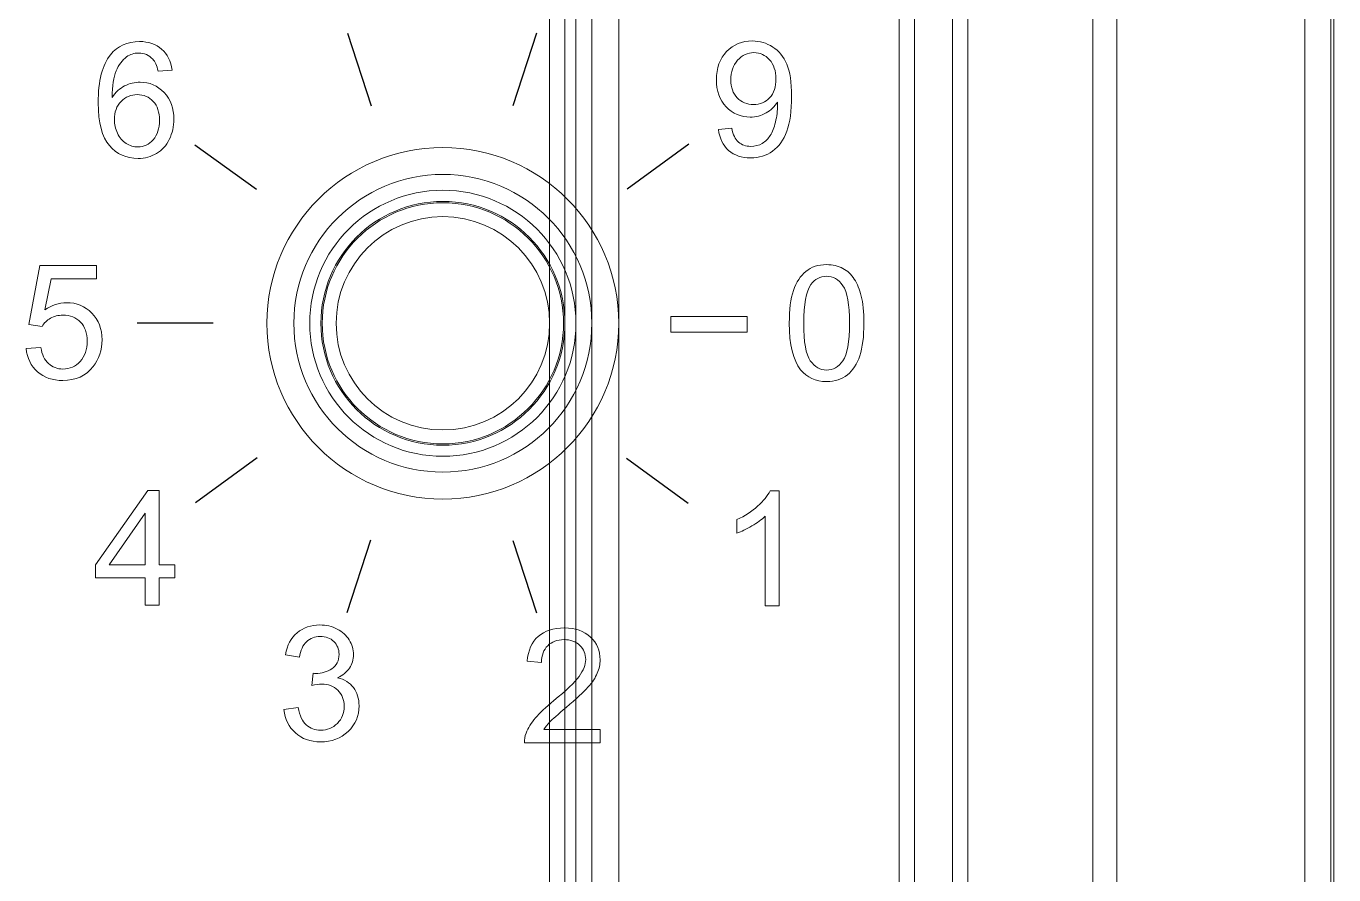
# Model space of a CAD drawing. Header units: millimetres. Extents: x 33157 to 59611, y -29750 to 1750.
# Drawn here: x 53384.19 to 53401.34, y -3644.32 to -3633.18 of the extents above; entities that cross this region are included whole.
import ezdxf

# ---------------------------------------------------------------- set-up
doc = ezdxf.new("R2010")
doc.units = ezdxf.units.MM
doc.layers.add('layer 1', color=7, linetype='Continuous', lineweight=18)

msp = doc.modelspace()

# ---------------------------------------------------------------- linework, layer by layer
at = {"layer": 'layer 1', "lineweight": 9}
for p, q in [((53401.337, -3580.831), (53401.337, -3679.331)), ((53400.957, -3581.495), (53400.957, -3678.667)), ((53401.299, -3581.495), (53401.299, -3678.667)), ((53398.175, -3585.811), (53398.175, -3674.35)), ((53398.491, -3585.811), (53398.491, -3674.35)), ((53395.637, -3586.081), (53395.637, -3674.081)), ((53395.837, -3586.081), (53395.837, -3674.081)), ((53396.337, -3586.081), (53396.337, -3674.081)), ((53396.537, -3586.081), (53396.537, -3674.081))]:
    msp.add_line(p, q, dxfattribs=at)
msp.add_ellipse((53389.652, -3637.081), major_axis=(0, 1.582), ratio=1, dxfattribs=at)
at = {"layer": 'layer 1'}
for points, knots in [([(53386.1, -3633.756), (53386.1, -3633.756), (53385.917, -3633.771), (53385.917, -3633.771), (53385.901, -3633.698), (53385.878, -3633.646), (53385.847, -3633.613), (53385.797, -3633.56), (53385.735, -3633.534), (53385.662, -3633.534), (53385.602, -3633.534), (53385.55, -3633.55), (53385.505, -3633.583), (53385.447, -3633.625), (53385.401, -3633.687), (53385.367, -3633.768), (53385.334, -3633.849), (53385.316, -3633.965), (53385.315, -3634.115), (53385.359, -3634.048), (53385.414, -3633.997), (53385.478, -3633.965), (53385.543, -3633.932), (53385.61, -3633.916), (53385.681, -3633.916), (53385.804, -3633.916), (53385.909, -3633.961), (53385.996, -3634.052), (53386.082, -3634.142), (53386.125, -3634.259), (53386.125, -3634.403), (53386.125, -3634.497), (53386.105, -3634.585), (53386.064, -3634.666), (53386.024, -3634.747), (53385.968, -3634.809), (53385.896, -3634.852), (53385.825, -3634.895), (53385.745, -3634.917), (53385.654, -3634.917), (53385.501, -3634.917), (53385.375, -3634.86), (53385.278, -3634.747), (53385.181, -3634.634), (53385.132, -3634.448), (53385.132, -3634.188), (53385.132, -3633.898), (53385.186, -3633.686), (53385.293, -3633.555), (53385.387, -3633.44), (53385.514, -3633.382), (53385.673, -3633.382), (53385.791, -3633.382), (53385.888, -3633.416), (53385.964, -3633.482), (53386.04, -3633.548), (53386.085, -3633.639), (53386.1, -3633.756)], [0, 0, 0, 0, 137491.112972, 137491.112972, 137491.112972, 274982.225944, 274982.225944, 274982.225944, 412473.338916, 412473.338916, 412473.338916, 549964.451888, 549964.451888, 549964.451888, 687455.56486, 687455.56486, 687455.56486, 824946.677832, 824946.677832, 824946.677832, 962437.790804, 962437.790804, 962437.790804, 1099928.903776, 1099928.903776, 1099928.903776, 1237420.016748, 1237420.016748, 1237420.016748, 1374911.12972, 1374911.12972, 1374911.12972, 1512402.242692, 1512402.242692, 1512402.242692, 1649893.355664, 1649893.355664, 1649893.355664, 1787384.468636, 1787384.468636, 1787384.468636, 1924875.581608, 1924875.581608, 1924875.581608, 2062366.69458, 2062366.69458, 2062366.69458, 2199857.807552, 2199857.807552, 2199857.807552, 2337348.920525, 2337348.920525, 2337348.920525, 2474840.033497, 2474840.033497, 2474840.033497, 2612331.146469, 2612331.146469, 2612331.146469, 2612331.146469]), ([(53393.266, -3634.536), (53393.266, -3634.536), (53393.442, -3634.521), (53393.442, -3634.521), (53393.457, -3634.604), (53393.486, -3634.664), (53393.528, -3634.702), (53393.571, -3634.739), (53393.625, -3634.758), (53393.691, -3634.758), (53393.748, -3634.758), (53393.798, -3634.745), (53393.841, -3634.719), (53393.884, -3634.693), (53393.919, -3634.658), (53393.946, -3634.615), (53393.973, -3634.571), (53393.995, -3634.513), (53394.014, -3634.439), (53394.033, -3634.365), (53394.042, -3634.29), (53394.042, -3634.213), (53394.042, -3634.205), (53394.041, -3634.192), (53394.041, -3634.176), (53394.004, -3634.235), (53393.954, -3634.283), (53393.89, -3634.319), (53393.826, -3634.356), (53393.757, -3634.374), (53393.683, -3634.374), (53393.558, -3634.374), (53393.453, -3634.329), (53393.367, -3634.239), (53393.282, -3634.149), (53393.239, -3634.03), (53393.239, -3633.882), (53393.239, -3633.73), (53393.283, -3633.607), (53393.373, -3633.514), (53393.463, -3633.421), (53393.575, -3633.375), (53393.711, -3633.375), (53393.808, -3633.375), (53393.897, -3633.401), (53393.978, -3633.454), (53394.059, -3633.506), (53394.12, -3633.581), (53394.162, -3633.679), (53394.204, -3633.776), (53394.225, -3633.917), (53394.225, -3634.101), (53394.225, -3634.294), (53394.205, -3634.446), (53394.163, -3634.56), (53394.122, -3634.674), (53394.059, -3634.761), (53393.977, -3634.82), (53393.895, -3634.88), (53393.799, -3634.909), (53393.688, -3634.909), (53393.57, -3634.909), (53393.474, -3634.877), (53393.4, -3634.811), (53393.326, -3634.746), (53393.281, -3634.654), (53393.266, -3634.536)], [0, 0, 0, 0, 137047.695679, 137047.695679, 137047.695679, 274095.391358, 274095.391358, 274095.391358, 411143.087036, 411143.087036, 411143.087036, 548190.782715, 548190.782715, 548190.782715, 685238.478394, 685238.478394, 685238.478394, 822286.174073, 822286.174073, 822286.174073, 959333.869752, 959333.869752, 959333.869752, 1096381.565431, 1096381.565431, 1096381.565431, 1233429.261109, 1233429.261109, 1233429.261109, 1370476.956788, 1370476.956788, 1370476.956788, 1507524.652467, 1507524.652467, 1507524.652467, 1644572.348146, 1644572.348146, 1644572.348146, 1781620.043825, 1781620.043825, 1781620.043825, 1918667.739503, 1918667.739503, 1918667.739503, 2055715.435182, 2055715.435182, 2055715.435182, 2192763.130861, 2192763.130861, 2192763.130861, 2329810.82654, 2329810.82654, 2329810.82654, 2466858.522219, 2466858.522219, 2466858.522219, 2603906.217897, 2603906.217897, 2603906.217897, 2740953.913576, 2740953.913576, 2740953.913576, 2878001.609255, 2878001.609255, 2878001.609255, 3015049.304934, 3015049.304934, 3015049.304934, 3015049.304934]), ([(53394.02, -3633.873), (53394.02, -3633.767), (53393.992, -3633.683), (53393.936, -3633.621), (53393.88, -3633.559), (53393.812, -3633.528), (53393.732, -3633.528), (53393.65, -3633.528), (53393.578, -3633.561), (53393.518, -3633.628), (53393.458, -3633.695), (53393.428, -3633.782), (53393.428, -3633.888), (53393.428, -3633.984), (53393.456, -3634.061), (53393.513, -3634.121), (53393.571, -3634.181), (53393.642, -3634.21), (53393.727, -3634.21), (53393.813, -3634.21), (53393.883, -3634.181), (53393.937, -3634.121), (53393.992, -3634.061), (53394.02, -3633.978), (53394.02, -3633.873)], [0, 0, 0, 0, 143269.028044, 143269.028044, 143269.028044, 286538.056089, 286538.056089, 286538.056089, 429807.084133, 429807.084133, 429807.084133, 573076.112177, 573076.112177, 573076.112177, 716345.140222, 716345.140222, 716345.140222, 859614.168266, 859614.168266, 859614.168266, 1002883.19631, 1002883.19631, 1002883.19631, 1146152.224355, 1146152.224355, 1146152.224355, 1146152.224355]), ([(53385.344, -3634.405), (53385.344, -3634.468), (53385.358, -3634.529), (53385.385, -3634.587), (53385.412, -3634.645), (53385.45, -3634.689), (53385.498, -3634.72), (53385.546, -3634.75), (53385.597, -3634.766), (53385.651, -3634.766), (53385.73, -3634.766), (53385.797, -3634.734), (53385.853, -3634.671), (53385.908, -3634.608), (53385.936, -3634.523), (53385.936, -3634.415), (53385.936, -3634.311), (53385.909, -3634.229), (53385.854, -3634.169), (53385.799, -3634.109), (53385.729, -3634.079), (53385.644, -3634.079), (53385.561, -3634.079), (53385.489, -3634.109), (53385.431, -3634.169), (53385.373, -3634.229), (53385.344, -3634.307), (53385.344, -3634.405)], [0, 0, 0, 0, 141957.137574, 141957.137574, 141957.137574, 283914.275148, 283914.275148, 283914.275148, 425871.412722, 425871.412722, 425871.412722, 567828.550296, 567828.550296, 567828.550296, 709785.68787, 709785.68787, 709785.68787, 851742.825444, 851742.825444, 851742.825444, 993699.963018, 993699.963018, 993699.963018, 1135657.100592, 1135657.100592, 1135657.100592, 1277614.238166, 1277614.238166, 1277614.238166, 1277614.238166]), ([(53384.187, -3637.412), (53384.187, -3637.412), (53384.38, -3637.398), (53384.38, -3637.398), (53384.395, -3637.492), (53384.428, -3637.563), (53384.48, -3637.61), (53384.532, -3637.657), (53384.595, -3637.681), (53384.669, -3637.681), (53384.759, -3637.681), (53384.835, -3637.648), (53384.896, -3637.581), (53384.957, -3637.514), (53384.987, -3637.425), (53384.987, -3637.314), (53384.987, -3637.209), (53384.958, -3637.126), (53384.9, -3637.065), (53384.841, -3637.004), (53384.764, -3636.974), (53384.668, -3636.974), (53384.608, -3636.974), (53384.554, -3636.987), (53384.507, -3637.015), (53384.459, -3637.042), (53384.422, -3637.077), (53384.395, -3637.121), (53384.395, -3637.121), (53384.221, -3637.095), (53384.221, -3637.095), (53384.221, -3637.095), (53384.366, -3636.323), (53384.366, -3636.323), (53384.366, -3636.323), (53385.111, -3636.323), (53385.111, -3636.323), (53385.111, -3636.323), (53385.111, -3636.499), (53385.111, -3636.499), (53385.111, -3636.499), (53384.513, -3636.499), (53384.513, -3636.499), (53384.513, -3636.499), (53384.433, -3636.905), (53384.433, -3636.905), (53384.523, -3636.842), (53384.617, -3636.81), (53384.716, -3636.81), (53384.847, -3636.81), (53384.957, -3636.856), (53385.047, -3636.946), (53385.137, -3637.037), (53385.182, -3637.154), (53385.182, -3637.297), (53385.182, -3637.433), (53385.143, -3637.551), (53385.064, -3637.65), (53384.968, -3637.771), (53384.836, -3637.832), (53384.669, -3637.832), (53384.533, -3637.832), (53384.422, -3637.794), (53384.335, -3637.717), (53384.249, -3637.641), (53384.199, -3637.539), (53384.187, -3637.412)], [0, 0, 0, 0, 137028.253824, 137028.253824, 137028.253824, 274056.507648, 274056.507648, 274056.507648, 411084.761472, 411084.761472, 411084.761472, 548113.015297, 548113.015297, 548113.015297, 685141.269121, 685141.269121, 685141.269121, 822169.522945, 822169.522945, 822169.522945, 959197.776769, 959197.776769, 959197.776769, 1096226.030593, 1096226.030593, 1096226.030593, 1233254.284417, 1233254.284417, 1233254.284417, 1370282.538242, 1370282.538242, 1370282.538242, 1507310.792066, 1507310.792066, 1507310.792066, 1644339.04589, 1644339.04589, 1644339.04589, 1781367.299714, 1781367.299714, 1781367.299714, 1918395.553538, 1918395.553538, 1918395.553538, 2055423.807362, 2055423.807362, 2055423.807362, 2192452.061187, 2192452.061187, 2192452.061187, 2329480.315011, 2329480.315011, 2329480.315011, 2466508.568835, 2466508.568835, 2466508.568835, 2603536.822659, 2603536.822659, 2603536.822659, 2740565.076483, 2740565.076483, 2740565.076483, 2877593.330307, 2877593.330307, 2877593.330307, 3014621.584132, 3014621.584132, 3014621.584132, 3014621.584132]), ([(53394.195, -3637.079), (53394.195, -3636.901), (53394.213, -3636.758), (53394.25, -3636.65), (53394.287, -3636.541), (53394.341, -3636.457), (53394.413, -3636.399), (53394.485, -3636.34), (53394.575, -3636.311), (53394.685, -3636.311), (53394.765, -3636.311), (53394.836, -3636.327), (53394.897, -3636.36), (53394.958, -3636.392), (53395.008, -3636.439), (53395.048, -3636.501), (53395.087, -3636.561), (53395.118, -3636.636), (53395.14, -3636.724), (53395.163, -3636.812), (53395.174, -3636.93), (53395.174, -3637.079), (53395.174, -3637.255), (53395.156, -3637.398), (53395.12, -3637.506), (53395.084, -3637.615), (53395.029, -3637.699), (53394.957, -3637.757), (53394.885, -3637.816), (53394.795, -3637.846), (53394.685, -3637.846), (53394.54, -3637.846), (53394.426, -3637.794), (53394.344, -3637.691), (53394.245, -3637.565), (53394.195, -3637.361), (53394.195, -3637.079)], [0, 0, 0, 0, 140016.701307, 140016.701307, 140016.701307, 280033.402613, 280033.402613, 280033.402613, 420050.10392, 420050.10392, 420050.10392, 560066.805227, 560066.805227, 560066.805227, 700083.506533, 700083.506533, 700083.506533, 840100.20784, 840100.20784, 840100.20784, 980116.909147, 980116.909147, 980116.909147, 1120133.610454, 1120133.610454, 1120133.610454, 1260150.31176, 1260150.31176, 1260150.31176, 1400167.013067, 1400167.013067, 1400167.013067, 1540183.714374, 1540183.714374, 1540183.714374, 1680200.41568, 1680200.41568, 1680200.41568, 1680200.41568]), ([(53394.384, -3637.08), (53394.384, -3637.327), (53394.413, -3637.491), (53394.471, -3637.572), (53394.529, -3637.654), (53394.6, -3637.695), (53394.685, -3637.695), (53394.769, -3637.695), (53394.841, -3637.654), (53394.898, -3637.572), (53394.956, -3637.49), (53394.985, -3637.326), (53394.985, -3637.08), (53394.985, -3636.832), (53394.956, -3636.668), (53394.898, -3636.587), (53394.841, -3636.505), (53394.769, -3636.464), (53394.682, -3636.464), (53394.598, -3636.464), (53394.53, -3636.501), (53394.479, -3636.572), (53394.416, -3636.664), (53394.384, -3636.833), (53394.384, -3637.08)], [0, 0, 0, 0, 143276.046902, 143276.046902, 143276.046902, 286552.093803, 286552.093803, 286552.093803, 429828.140705, 429828.140705, 429828.140705, 573104.187607, 573104.187607, 573104.187607, 716380.234508, 716380.234508, 716380.234508, 859656.28141, 859656.28141, 859656.28141, 1002932.328312, 1002932.328312, 1002932.328312, 1146208.375213, 1146208.375213, 1146208.375213, 1146208.375213]), ([(53385.748, -3640.779), (53385.748, -3640.779), (53385.748, -3640.42), (53385.748, -3640.42), (53385.748, -3640.42), (53385.095, -3640.42), (53385.095, -3640.42), (53385.095, -3640.42), (53385.095, -3640.25), (53385.095, -3640.25), (53385.095, -3640.25), (53385.782, -3639.276), (53385.782, -3639.276), (53385.782, -3639.276), (53385.933, -3639.276), (53385.933, -3639.276), (53385.933, -3639.276), (53385.933, -3640.25), (53385.933, -3640.25), (53385.933, -3640.25), (53386.136, -3640.25), (53386.136, -3640.25), (53386.136, -3640.25), (53386.136, -3640.42), (53386.136, -3640.42), (53386.136, -3640.42), (53385.933, -3640.42), (53385.933, -3640.42), (53385.933, -3640.42), (53385.933, -3640.779), (53385.933, -3640.779), (53385.933, -3640.779), (53385.748, -3640.779), (53385.748, -3640.779)], [0, 0, 0, 0, 140420.681343, 140420.681343, 140420.681343, 280841.362685, 280841.362685, 280841.362685, 421262.044028, 421262.044028, 421262.044028, 561682.72537, 561682.72537, 561682.72537, 702103.406713, 702103.406713, 702103.406713, 842524.088055, 842524.088055, 842524.088055, 982944.769398, 982944.769398, 982944.769398, 1123365.450741, 1123365.450741, 1123365.450741, 1263786.132083, 1263786.132083, 1263786.132083, 1404206.813426, 1404206.813426, 1404206.813426, 1544627.494768, 1544627.494768, 1544627.494768, 1544627.494768]), ([(53394.063, -3640.79), (53394.063, -3640.79), (53393.879, -3640.79), (53393.879, -3640.79), (53393.879, -3640.79), (53393.879, -3639.614), (53393.879, -3639.614), (53393.834, -3639.656), (53393.776, -3639.699), (53393.704, -3639.741), (53393.631, -3639.783), (53393.566, -3639.815), (53393.509, -3639.836), (53393.509, -3639.836), (53393.509, -3639.658), (53393.509, -3639.658), (53393.612, -3639.609), (53393.703, -3639.551), (53393.78, -3639.481), (53393.857, -3639.412), (53393.912, -3639.346), (53393.944, -3639.28), (53393.944, -3639.28), (53394.063, -3639.28), (53394.063, -3639.28), (53394.063, -3639.28), (53394.063, -3640.79), (53394.063, -3640.79)], [0, 0, 0, 0, 141984.148005, 141984.148005, 141984.148005, 283968.29601, 283968.29601, 283968.29601, 425952.444015, 425952.444015, 425952.444015, 567936.59202, 567936.59202, 567936.59202, 709920.740025, 709920.740025, 709920.740025, 851904.88803, 851904.88803, 851904.88803, 993889.036035, 993889.036035, 993889.036035, 1135873.18404, 1135873.18404, 1135873.18404, 1277857.332045, 1277857.332045, 1277857.332045, 1277857.332045]), ([(53385.748, -3640.25), (53385.748, -3640.25), (53385.748, -3639.574), (53385.748, -3639.574), (53385.748, -3639.574), (53385.277, -3640.25), (53385.277, -3640.25), (53385.277, -3640.25), (53385.748, -3640.25), (53385.748, -3640.25)], [0, 0, 0, 0, 158928.392455, 158928.392455, 158928.392455, 317856.784909, 317856.784909, 317856.784909, 476785.177364, 476785.177364, 476785.177364, 476785.177364]), ([(53387.568, -3642.151), (53387.568, -3642.151), (53387.753, -3642.126), (53387.753, -3642.126), (53387.774, -3642.231), (53387.81, -3642.306), (53387.861, -3642.353), (53387.911, -3642.399), (53387.974, -3642.422), (53388.048, -3642.422), (53388.135, -3642.422), (53388.209, -3642.392), (53388.268, -3642.332), (53388.328, -3642.271), (53388.358, -3642.197), (53388.358, -3642.108), (53388.358, -3642.023), (53388.33, -3641.953), (53388.274, -3641.898), (53388.219, -3641.843), (53388.149, -3641.816), (53388.063, -3641.816), (53388.028, -3641.816), (53387.985, -3641.823), (53387.932, -3641.836), (53387.932, -3641.836), (53387.953, -3641.675), (53387.953, -3641.675), (53387.965, -3641.676), (53387.976, -3641.677), (53387.983, -3641.677), (53388.062, -3641.677), (53388.133, -3641.656), (53388.196, -3641.615), (53388.259, -3641.574), (53388.29, -3641.511), (53388.29, -3641.426), (53388.29, -3641.359), (53388.267, -3641.303), (53388.222, -3641.258), (53388.176, -3641.214), (53388.117, -3641.192), (53388.044, -3641.192), (53387.972, -3641.192), (53387.912, -3641.215), (53387.864, -3641.26), (53387.816, -3641.306), (53387.785, -3641.374), (53387.772, -3641.465), (53387.772, -3641.465), (53387.587, -3641.431), (53387.587, -3641.431), (53387.61, -3641.307), (53387.661, -3641.211), (53387.741, -3641.143), (53387.821, -3641.075), (53387.921, -3641.041), (53388.04, -3641.041), (53388.121, -3641.041), (53388.197, -3641.058), (53388.266, -3641.094), (53388.335, -3641.129), (53388.388, -3641.177), (53388.425, -3641.237), (53388.461, -3641.298), (53388.479, -3641.362), (53388.479, -3641.43), (53388.479, -3641.495), (53388.462, -3641.554), (53388.427, -3641.607), (53388.392, -3641.66), (53388.34, -3641.703), (53388.272, -3641.734), (53388.361, -3641.754), (53388.43, -3641.797), (53388.479, -3641.862), (53388.528, -3641.926), (53388.553, -3642.007), (53388.553, -3642.104), (53388.553, -3642.235), (53388.505, -3642.347), (53388.41, -3642.438), (53388.314, -3642.53), (53388.193, -3642.575), (53388.046, -3642.575), (53387.914, -3642.575), (53387.805, -3642.536), (53387.718, -3642.457), (53387.63, -3642.378), (53387.58, -3642.276), (53387.568, -3642.151)], [0, 0, 0, 0, 136095.028265, 136095.028265, 136095.028265, 272190.056531, 272190.056531, 272190.056531, 408285.084796, 408285.084796, 408285.084796, 544380.113062, 544380.113062, 544380.113062, 680475.141327, 680475.141327, 680475.141327, 816570.169593, 816570.169593, 816570.169593, 952665.197858, 952665.197858, 952665.197858, 1088760.226124, 1088760.226124, 1088760.226124, 1224855.254389, 1224855.254389, 1224855.254389, 1360950.282655, 1360950.282655, 1360950.282655, 1497045.31092, 1497045.31092, 1497045.31092, 1633140.339186, 1633140.339186, 1633140.339186, 1769235.367451, 1769235.367451, 1769235.367451, 1905330.395717, 1905330.395717, 1905330.395717, 2041425.423982, 2041425.423982, 2041425.423982, 2177520.452248, 2177520.452248, 2177520.452248, 2313615.480513, 2313615.480513, 2313615.480513, 2449710.508778, 2449710.508778, 2449710.508778, 2585805.537044, 2585805.537044, 2585805.537044, 2721900.565309, 2721900.565309, 2721900.565309, 2857995.593575, 2857995.593575, 2857995.593575, 2994090.62184, 2994090.62184, 2994090.62184, 3130185.650106, 3130185.650106, 3130185.650106, 3266280.678371, 3266280.678371, 3266280.678371, 3402375.706637, 3402375.706637, 3402375.706637, 3538470.734902, 3538470.734902, 3538470.734902, 3674565.763168, 3674565.763168, 3674565.763168, 3810660.791433, 3810660.791433, 3810660.791433, 3946755.819699, 3946755.819699, 3946755.819699, 4082850.847964, 4082850.847964, 4082850.847964, 4082850.847964]), ([(53391.716, -3642.413), (53391.716, -3642.413), (53391.716, -3642.589), (53391.716, -3642.589), (53391.716, -3642.589), (53390.721, -3642.589), (53390.721, -3642.589), (53390.72, -3642.545), (53390.727, -3642.502), (53390.743, -3642.461), (53390.768, -3642.393), (53390.809, -3642.326), (53390.866, -3642.261), (53390.922, -3642.195), (53391.002, -3642.12), (53391.107, -3642.034), (53391.27, -3641.9), (53391.381, -3641.794), (53391.438, -3641.716), (53391.496, -3641.637), (53391.525, -3641.563), (53391.525, -3641.493), (53391.525, -3641.42), (53391.499, -3641.359), (53391.447, -3641.308), (53391.394, -3641.258), (53391.326, -3641.233), (53391.241, -3641.233), (53391.152, -3641.233), (53391.081, -3641.26), (53391.027, -3641.313), (53390.973, -3641.366), (53390.947, -3641.439), (53390.946, -3641.533), (53390.946, -3641.533), (53390.757, -3641.514), (53390.757, -3641.514), (53390.77, -3641.373), (53390.819, -3641.265), (53390.903, -3641.191), (53390.988, -3641.117), (53391.102, -3641.08), (53391.245, -3641.08), (53391.39, -3641.08), (53391.504, -3641.12), (53391.588, -3641.2), (53391.672, -3641.28), (53391.714, -3641.379), (53391.714, -3641.497), (53391.714, -3641.558), (53391.702, -3641.617), (53391.677, -3641.675), (53391.653, -3641.733), (53391.612, -3641.794), (53391.555, -3641.859), (53391.497, -3641.923), (53391.403, -3642.011), (53391.27, -3642.123), (53391.159, -3642.216), (53391.088, -3642.279), (53391.056, -3642.313), (53391.025, -3642.346), (53390.999, -3642.379), (53390.978, -3642.413), (53390.978, -3642.413), (53391.716, -3642.413), (53391.716, -3642.413)], [0, 0, 0, 0, 137050.308965, 137050.308965, 137050.308965, 274100.617931, 274100.617931, 274100.617931, 411150.926896, 411150.926896, 411150.926896, 548201.235861, 548201.235861, 548201.235861, 685251.544827, 685251.544827, 685251.544827, 822301.853792, 822301.853792, 822301.853792, 959352.162757, 959352.162757, 959352.162757, 1096402.471723, 1096402.471723, 1096402.471723, 1233452.780688, 1233452.780688, 1233452.780688, 1370503.089653, 1370503.089653, 1370503.089653, 1507553.398619, 1507553.398619, 1507553.398619, 1644603.707584, 1644603.707584, 1644603.707584, 1781654.01655, 1781654.01655, 1781654.01655, 1918704.325515, 1918704.325515, 1918704.325515, 2055754.63448, 2055754.63448, 2055754.63448, 2192804.943446, 2192804.943446, 2192804.943446, 2329855.252411, 2329855.252411, 2329855.252411, 2466905.561376, 2466905.561376, 2466905.561376, 2603955.870342, 2603955.870342, 2603955.870342, 2741006.179307, 2741006.179307, 2741006.179307, 2878056.488272, 2878056.488272, 2878056.488272, 3015106.797238, 3015106.797238, 3015106.797238, 3015106.797238])]:
    msp.add_open_spline(points, degree=3, knots=knots, dxfattribs=at)
at = {"layer": 'layer 1', "lineweight": 25}
for points in [[(53388.402, -3633.274), (53388.402, -3633.274), (53388.712, -3634.225), (53388.712, -3634.225)], [(53390.879, -3633.274), (53390.879, -3633.274), (53390.57, -3634.225), (53390.57, -3634.225)], [(53386.398, -3634.736), (53386.398, -3634.736), (53387.209, -3635.322), (53387.209, -3635.322)], [(53392.879, -3634.73), (53392.879, -3634.73), (53392.069, -3635.318), (53392.069, -3635.318)], [(53386.641, -3637.079), (53386.641, -3637.079), (53385.641, -3637.079), (53385.641, -3637.079)], [(53387.218, -3638.848), (53387.218, -3638.848), (53386.41, -3639.437), (53386.41, -3639.437)], [(53392.061, -3638.852), (53392.061, -3638.852), (53392.867, -3639.443), (53392.867, -3639.443)], [(53388.703, -3639.929), (53388.703, -3639.929), (53388.391, -3640.88), (53388.391, -3640.88)], [(53390.57, -3639.932), (53390.57, -3639.932), (53390.879, -3640.883), (53390.879, -3640.883)]]:
    msp.add_open_spline(points, degree=3, dxfattribs=at)
at = {"layer": 'layer 1', "lineweight": 9}
for points, knots in [([(53391.959, -3637.081), (53391.959, -3635.807), (53390.926, -3634.774), (53389.652, -3634.774), (53388.378, -3634.774), (53387.345, -3635.807), (53387.345, -3637.081), (53387.345, -3638.355), (53388.378, -3639.388), (53389.652, -3639.388), (53390.926, -3639.388), (53391.959, -3638.355), (53391.959, -3637.081), (53391.959, -3575.924), (53391.959, -3698.238), (53391.959, -3637.081)], [0, 0, 0, 0, 153029.498456, 153029.498456, 153029.498456, 306058.996912, 306058.996912, 306058.996912, 459088.495369, 459088.495369, 459088.495369, 612117.993825, 612117.993825, 612117.993825, 612124.115005, 612124.115005, 612124.115005, 612124.115005]), ([(53391.959, -3637.081), (53391.959, -3635.807), (53390.926, -3634.774), (53389.652, -3634.774), (53388.378, -3634.774), (53387.345, -3635.807), (53387.345, -3637.081), (53387.345, -3638.355), (53388.378, -3639.388), (53389.652, -3639.388), (53390.926, -3639.388), (53391.959, -3638.355), (53391.959, -3637.081), (53391.959, -3575.924), (53391.959, -3698.238), (53391.959, -3637.081)], [0, 0, 0, 0, 153029.498456, 153029.498456, 153029.498456, 306058.996912, 306058.996912, 306058.996912, 459088.495369, 459088.495369, 459088.495369, 612117.993825, 612117.993825, 612117.993825, 612124.115005, 612124.115005, 612124.115005, 612124.115005]), ([(53391.606, -3637.081), (53391.606, -3636.002), (53390.731, -3635.127), (53389.652, -3635.127), (53388.573, -3635.127), (53387.698, -3636.002), (53387.698, -3637.081), (53387.698, -3638.16), (53388.573, -3639.034), (53389.652, -3639.034), (53390.731, -3639.034), (53391.606, -3638.16), (53391.606, -3637.081), (53391.606, -3585.294), (53391.606, -3688.868), (53391.606, -3637.081)], [0, 0, 0, 0, 153030.814001, 153030.814001, 153030.814001, 306061.628001, 306061.628001, 306061.628001, 459092.442002, 459092.442002, 459092.442002, 612123.256003, 612123.256003, 612123.256003, 612129.377236, 612129.377236, 612129.377236, 612129.377236]), ([(53391.398, -3637.081), (53391.398, -3636.116), (53390.617, -3635.334), (53389.652, -3635.334), (53388.687, -3635.334), (53387.906, -3636.116), (53387.906, -3637.081), (53387.906, -3638.045), (53388.687, -3638.827), (53389.652, -3638.827), (53390.617, -3638.827), (53391.398, -3638.045), (53391.398, -3637.081), (53391.398, -3590.785), (53391.398, -3683.377), (53391.398, -3637.081)], [0, 0, 0, 0, 153031.58459, 153031.58459, 153031.58459, 306063.169179, 306063.169179, 306063.169179, 459094.753769, 459094.753769, 459094.753769, 612126.338359, 612126.338359, 612126.338359, 612132.459622, 612132.459622, 612132.459622, 612132.459622]), ([(53391.252, -3637.081), (53391.252, -3636.197), (53390.536, -3635.481), (53389.652, -3635.481), (53388.768, -3635.481), (53388.052, -3636.197), (53388.052, -3637.081), (53388.052, -3637.964), (53388.768, -3638.681), (53389.652, -3638.681), (53390.536, -3638.681), (53391.252, -3637.964), (53391.252, -3637.081), (53391.252, -3594.668), (53391.252, -3679.494), (53391.252, -3637.081)], [0, 0, 0, 0, 185936.191957, 185936.191957, 185936.191957, 371872.383914, 371872.383914, 371872.383914, 557808.575871, 557808.575871, 557808.575871, 743744.767828, 743744.767828, 743744.767828, 743755.285967, 743755.285967, 743755.285967, 743755.285967]), ([(53391.252, -3637.081), (53391.252, -3636.197), (53390.536, -3635.481), (53389.652, -3635.481), (53388.768, -3635.481), (53388.052, -3636.197), (53388.052, -3637.081), (53388.052, -3637.964), (53388.768, -3638.681), (53389.652, -3638.681), (53390.536, -3638.681), (53391.252, -3637.964), (53391.252, -3637.081), (53391.252, -3594.668), (53391.252, -3679.494), (53391.252, -3637.081)], [0, 0, 0, 0, 185936.191957, 185936.191957, 185936.191957, 371872.383914, 371872.383914, 371872.383914, 557808.575871, 557808.575871, 557808.575871, 743744.767828, 743744.767828, 743744.767828, 743755.285967, 743755.285967, 743755.285967, 743755.285967]), ([(53391.052, -3637.081), (53391.052, -3636.308), (53390.425, -3635.681), (53389.652, -3635.681), (53388.879, -3635.681), (53388.252, -3636.308), (53388.252, -3637.081), (53388.252, -3637.854), (53388.879, -3638.481), (53389.652, -3638.481), (53390.425, -3638.481), (53391.052, -3637.854), (53391.052, -3637.081), (53391.052, -3599.967), (53391.052, -3674.19), (53391.052, -3637.081)], [0, 0, 0, 0, 185937.288216, 185937.288216, 185937.288216, 371874.576433, 371874.576433, 371874.576433, 557811.864649, 557811.864649, 557811.864649, 743749.152866, 743749.152866, 743749.152866, 743759.671067, 743759.671067, 743759.671067, 743759.671067])]:
    msp.add_open_spline(points, degree=3, knots=knots, dxfattribs=at)
at = {"layer": 'layer 1', "lineweight": 0}
msp.add_open_spline([(53392.641, -3636.992), (53392.641, -3636.992), (53392.641, -3637.195), (53392.641, -3637.195), (53392.641, -3637.195), (53393.641, -3637.195), (53393.641, -3637.195), (53393.641, -3637.195), (53393.641, -3636.992), (53393.641, -3636.992), (53393.641, -3636.992), (53392.641, -3636.992), (53392.641, -3636.992)], degree=3, knots=[0, 0, 0, 0, 153048.466701, 153048.466701, 153048.466701, 306096.933402, 306096.933402, 306096.933402, 459145.400102, 459145.400102, 459145.400102, 612193.866803, 612193.866803, 612193.866803, 612193.866803], dxfattribs=at)

doc.saveas('drawing.dxf')
